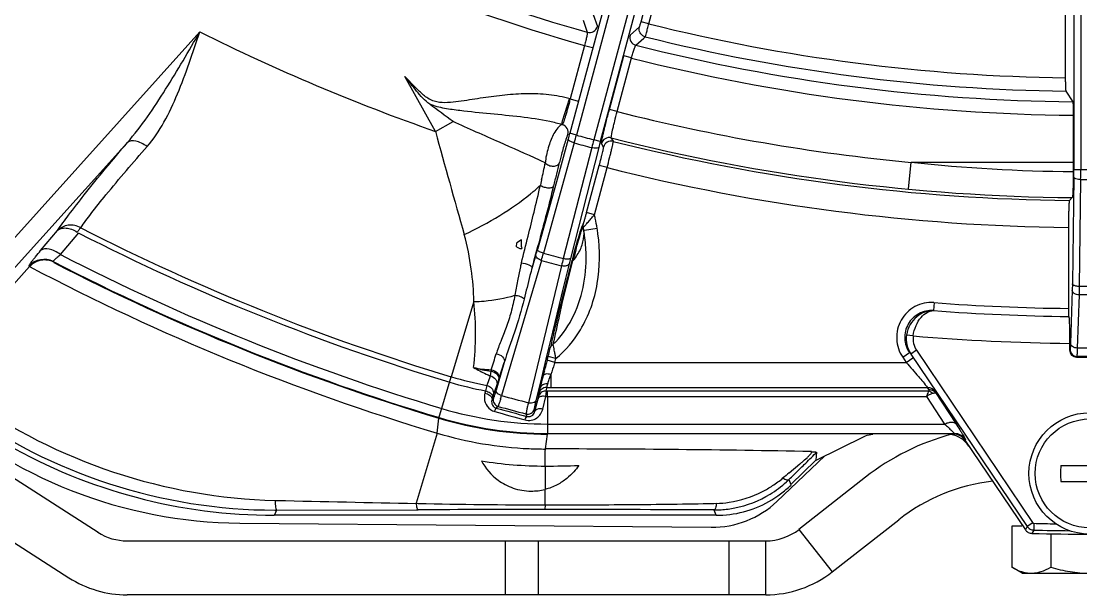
# Model space of a CAD drawing. Header units: millimetres. Extents: x -6 to 705, y -10 to 538.
# Drawn here: x 491.09 to 506.8, y 385.88 to 394.39 of the extents above; entities that cross this region are included whole.
import ezdxf

# ---------------------------------------------------------------- set-up
doc = ezdxf.new("R2010")
doc.units = ezdxf.units.MM
for name, color, linetype in [('02___PRT_ALL_AXES', 7, 'Continuous'), ('06___PRT_ALL_SURFS', 7, 'Continuous'), ('3_ALL_AXES', 7, 'Continuous')]:
    doc.layers.add(name, color=color, linetype=linetype)

msp = doc.modelspace()

# ---------------------------------------------------------------- linework, layer by layer
at = {"color": 0, "linetype": 'Continuous', "lineweight": -3}
for p, q in [((501.262, 399.946), (499.321, 392.701)), ((501.52, 399.877), (499.579, 392.632)), ((501.109, 399.762), (499.224, 392.727)), ((501.56, 399.641), (499.675, 392.606)), ((500.278, 394.382), (501.636, 399.447)), ((500.394, 394.351), (501.752, 399.416)), ((506.697, 399.083), (506.697, 392.188)), ((506.797, 399.182), (506.797, 392.188)), ((506.57, 393.489), (506.57, 398.857)), ((499.571, 394.488), (499.631, 394.311)), ((499.423, 394.404), (499.472, 394.256)), ((500.394, 394.351), (500.278, 394.382)), ((493.738, 394.232), (489.114, 389.097)), ((499.472, 394.256), (499.482, 394.226)), ((500.115, 394.181), (500.255, 394.305)), ((499.442, 394.03), (499.23, 393.238)), ((499.442, 394.03), (499.558, 393.999)), ((500.202, 394.034), (500.319, 394.137)), ((500.319, 394.137), (500.342, 394.158)), ((499.81, 393.081), (500.022, 393.875)), ((500.138, 393.844), (500.022, 393.875)), ((499.925, 393.05), (500.138, 393.844)), ((497.231, 392.756), (496.779, 393.567)), ((499.116, 392.914), (499.219, 393.239)), ((499.23, 393.237), (499.345, 393.206)), ((506.576, 393.351), (506.679, 393.195)), ((499.925, 393.05), (499.81, 393.081)), ((499.105, 392.856), (499.116, 392.914)), ((506.686, 392.996), (506.686, 392.297)), ((497.231, 392.756), (497.491, 392.901)), ((499.111, 392.86), (499.105, 392.856)), ((492.664, 392.591), (489.401, 388.969)), ((499.2, 392.64), (499.124, 392.367)), ((499.321, 392.701), (499.224, 392.727)), ((499.675, 392.606), (499.579, 392.632)), ((499.868, 392.608), (499.837, 392.66)), ((499.289, 392.585), (498.831, 390.948)), ((499.548, 392.515), (499.126, 390.869)), ((499.652, 392.519), (499.231, 390.873)), ((499.723, 392.523), (499.692, 392.575)), ((498.865, 392.345), (498.858, 392.288)), ((499.124, 392.367), (499.048, 392.094)), ((504.246, 391.899), (504.283, 392.297)), ((504.283, 392.297), (506.686, 392.297)), ((506.686, 392.297), (506.686, 392.159)), ((499.472, 391.551), (499.659, 392.25)), ((499.588, 391.519), (499.775, 392.219)), ((499.775, 392.219), (499.659, 392.25)), ((506.697, 392.188), (507.164, 392.188)), ((498.794, 391.988), (498.786, 391.957)), ((498.805, 392.039), (498.794, 391.988)), ((499.048, 392.094), (498.895, 391.549)), ((506.696, 392.077), (506.674, 390.494)), ((506.796, 392.04), (506.774, 390.457)), ((506.796, 392.04), (507.064, 392.04)), ((506.63, 391.732), (506.672, 391.774)), ((498.895, 391.549), (498.742, 391.003)), ((499.588, 391.52), (499.472, 391.551)), ((499.574, 391.503), (499.588, 391.52)), ((506.616, 391.332), (506.616, 390.131)), ((491.377, 390.988), (491.627, 391.285)), ((491.672, 390.929), (491.942, 391.249)), ((499.439, 391.285), (499.431, 391.284)), ((499.628, 391.316), (499.439, 391.285)), ((485.53, 391.116), (492.228, 386.811)), ((498.434, 391.043), (498.436, 391.102)), ((498.434, 391.043), (498.482, 391.02)), ((498.505, 391.15), (498.436, 391.102)), ((498.482, 391.02), (498.509, 391.019)), ((498.508, 391.042), (498.505, 391.15)), ((498.508, 391.042), (498.509, 391.019)), ((498.72, 390.924), (498.664, 390.735)), ((489.434, 388.773), (491.214, 390.75)), ((491.214, 390.75), (491.205, 390.759)), ((491.574, 390.816), (491.566, 390.825)), ((498.761, 390.707), (498.31, 389.174)), ((499.1, 390.763), (498.609, 388.732)), ((498.671, 390.762), (498.664, 390.735)), ((498.69, 390.83), (498.671, 390.762)), ((498.801, 390.843), (498.761, 390.707)), ((499.211, 390.793), (499.167, 390.614)), ((498.453, 390.565), (498.409, 390.325)), ((499.167, 390.614), (499.129, 390.456)), ((485.098, 390.444), (491.795, 386.138)), ((499.129, 390.456), (498.966, 389.78)), ((506.672, 390.399), (506.646, 389.612)), ((506.674, 390.494), (506.672, 390.399)), ((506.774, 390.457), (506.772, 390.33)), ((507.087, 390.457), (506.774, 390.457)), ((497.801, 390.232), (497.466, 389.117)), ((506.772, 390.33), (506.746, 389.543)), ((507.089, 390.33), (506.772, 390.33)), ((504.624, 390.217), (504.615, 390.098)), ((498.966, 389.78), (498.884, 389.441)), ((504.314, 389.722), (504.215, 389.736)), ((506.633, 389.613), (506.633, 389.51)), ((498.98, 389.576), (498.973, 389.595)), ((504.158, 389.407), (504.257, 389.475)), ((504.263, 389.469), (504.257, 389.475)), ((504.362, 389.51), (504.279, 389.454)), ((504.279, 389.454), (506.004, 386.897)), ((504.362, 389.51), (506.093, 386.944)), ((506.639, 389.519), (506.633, 389.51)), ((507.115, 389.543), (506.746, 389.543)), ((498.25, 389.329), (498.16, 389.023)), ((498.884, 389.441), (498.802, 389.102)), ((498.885, 389.361), (498.901, 389.42)), ((499.001, 389.33), (498.885, 389.361)), ((499.017, 389.389), (498.901, 389.42)), ((499.001, 389.33), (499.017, 389.389)), ((499.001, 389.33), (504.21, 389.33)), ((504.158, 389.407), (504.21, 389.33)), ((504.21, 389.33), (504.309, 389.397)), ((506.739, 389.419), (506.733, 389.41)), ((506.733, 389.41), (507.128, 389.41)), ((507.122, 389.419), (506.739, 389.419)), ((498.054, 389.199), (498.044, 389.131)), ((498.31, 389.174), (498.211, 388.839)), ((498.941, 389.153), (498.941, 388.992)), ((497.281, 388.503), (497.466, 389.117)), ((497.993, 388.989), (497.974, 388.909)), ((498.141, 388.993), (498.088, 388.847)), ((498.15, 388.99), (498.13, 388.921)), ((498.17, 389.082), (498.146, 389.01)), ((498.16, 389.023), (498.15, 388.99)), ((498.802, 389.102), (498.72, 388.762)), ((498.941, 388.992), (498.941, 388.959)), ((497.974, 388.909), (497.965, 388.876)), ((498.088, 388.847), (498.078, 388.815)), ((498.751, 388.792), (498.758, 388.825)), ((498.768, 388.88), (498.782, 388.948)), ((498.822, 388.639), (498.867, 388.824)), ((498.874, 388.907), (498.881, 388.946)), ((498.874, 388.907), (504.541, 388.907)), ((498.894, 388.824), (498.894, 388.907)), ((498.894, 388.824), (504.512, 388.824)), ((498.894, 388.824), (498.894, 388.275)), ((498.941, 388.959), (504.525, 388.959)), ((504.512, 388.824), (504.779, 388.416)), ((504.644, 388.882), (504.945, 388.422)), ((498.078, 388.815), (498.069, 388.782)), ((498.074, 388.787), (498.069, 388.782)), ((498.089, 388.8), (498.074, 388.787)), ((498.159, 388.678), (498.131, 388.654)), ((498.706, 388.607), (498.751, 388.792)), ((498.573, 388.567), (498.586, 388.529)), ((498.695, 388.638), (498.706, 388.607)), ((497.255, 388.282), (497.281, 388.503)), ((498.894, 388.416), (504.779, 388.416)), ((497.255, 388.282), (496.943, 387.241)), ((498.861, 388.047), (498.894, 388.266)), ((498.894, 388.275), (504.925, 388.275)), ((502.874, 387.879), (503.589, 388.233)), ((505.091, 388.187), (505.08, 388.178)), ((505.08, 388.178), (505.977, 386.848)), ((502.5, 387.519), (502.872, 387.879)), ((502.804, 388.007), (502.801, 388.008)), ((502.881, 387.998), (502.872, 387.879)), ((502.475, 387.693), (502.634, 387.825)), ((506.501, 387.804), (507.36, 387.804)), ((502.471, 387.592), (502.5, 387.519)), ((503.606, 387.628), (502.62, 386.855)), ((506.501, 387.564), (507.36, 387.564)), ((498.855, 387.218), (498.855, 387.447)), ((494.853, 387.285), (494.876, 387.285)), ((494.873, 387.14), (494.842, 387.07)), ((494.873, 387.14), (496.943, 387.145)), ((496.943, 387.241), (496.977, 387.24)), ((496.943, 387.145), (496.975, 387.145)), ((498.855, 387.218), (498.854, 387.149)), ((501.357, 387.24), (501.397, 387.241)), ((501.359, 387.143), (501.389, 387.07)), ((494.842, 387.07), (501.389, 387.07)), ((503.114, 386.225), (504.1, 386.998)), ((506.087, 386.953), (506.004, 386.897)), ((506.103, 386.944), (506.101, 386.844)), ((502.62, 386.855), (503.114, 386.225)), ((505.984, 386.86), (505.977, 386.848)), ((506.004, 386.897), (505.984, 386.86)), ((506.101, 386.844), (506.074, 386.795)), ((492.66, 386.684), (502.127, 386.684)), ((498.264, 386.684), (498.264, 385.884)), ((498.759, 385.884), (498.759, 386.684)), ((501.578, 386.684), (501.578, 385.884)), ((502.127, 385.884), (502.127, 386.684)), ((502.127, 385.884), (492.66, 385.884))]:
    msp.add_line(p, q, dxfattribs=at)
for radius in [0.9, 0.808]:
    msp.add_circle((506.93, 387.684), radius, dxfattribs=at)
for centre, radius, start, end in [((506.93, 420.584), 27.59, 240.7079, 254.2519), ((506.93, 420.584), 27.39, 242.2767, 254.2209), ((506.93, 420.584), 27.036, 256.0099, 269.2421), ((506.93, 420.584), 29.47, 243.4074, 250.7841), ((499.515, 394.342), 0.12, 254.31, 344.868), ((500.231, 394.15), 0.12, 165.1321, 255.69), ((506.93, 420.584), 27.39, 255.7791, 269.4751), ((506.93, 420.584), 27.235, 256.0013, 269.2553), ((506.93, 420.584), 27.59, 255.748, 269.4926), ((506.93, 420.584), 28.411, 255.7264, 264.6531), ((653.374, 435.446), 161.874, 195.29095, 195.85327), ((499.078, 392.739), 0.12, 345.0646, 74.1868), ((491.314, 394.846), 8.189, 344.3729, 345.0074), ((485.272, 396.482), 14.548, 344.4633, 344.9396), ((506.93, 420.584), 28.903, 254.7354, 255.2645), ((513.636, 388.881), 14.549, 165.0603, 165.5365), ((507.585, 390.486), 8.189, 164.9924, 165.627), ((499.808, 392.544), 0.12, 75.8134, 164.9349), ((499.838, 392.492), 0.12, 75.897, 164.9348), ((506.93, 420.584), 28.811, 255.7481, 269.4872), ((506.93, 420.584), 28.854, 255.8318, 269.4029), ((506.93, 420.584), 29.024, 254.7353, 255.2647), ((495.099, 384.435), 8.706, 64.4162, 65.0518), ((477.997, 396.637), 21.31, 347.5395, 348.2218), ((482.101, 396.245), 17.423, 346.3076, 346.8927), ((502.611, 391.469), 3.636, 166.2606, 166.8912), ((503.526, 391.244), 4.578, 165.1845, 166.2336), ((506.933, 417.461), 25.303, 263.9875, 269.44), ((474.527, 398.077), 25.215, 346.1325, 346.3371), ((506.93, 420.584), 29.254, 255.8423, 269.3847), ((498.8, 392.185), 7.897, 359.2123, 0.0189), ((492.233, 392.187), 14.564, 359.4201, 0.0033), ((469.539, 399.308), 30.353, 345.9642, 346.1336), ((459.829, 400.973), 39.987, 346.3814, 346.9692), ((468.059, 399.676), 31.878, 345.6986, 345.967), ((459.123, 401.953), 41.1, 345.3012, 345.7009), ((450.041, 403.351), 50.06, 345.9553, 346.3736), ((452.007, 403.81), 48.454, 345.1517, 345.3119), ((496.158, 390.711), 3.523, 12.393, 13.2587), ((449.011, 404.604), 51.553, 345.0084, 345.1519), ((496.734, 390.842), 2.732, 9.305, 10.3415), ((496.874, 390.87), 2.79, 9.1818, 12.3564), ((506.93, 420.584), 32.943, 242.9357, 253.2599), ((506.93, 420.584), 32.86, 242.9215, 253.2598), ((440.914, 405.623), 59.465, 345.57396, 345.96605), ((444.817, 405.729), 55.896, 344.5414, 345.0066), ((496.796, 390.853), 2.67, 7.7188, 9.2925), ((496.965, 390.874), 2.5, 1.2572, 7.7715), ((496.868, 390.869), 2.796, 7.5127, 9.1898), ((506.93, 420.584), 33.351, 242.7732, 253.2598), ((492.618, 392.716), 6.36, 343.6365, 344.3772), ((487.97, 393.968), 11.273, 343.9043, 344.4614), ((506.93, 420.584), 30.723, 254.7148, 255.2851), ((510.042, 388.054), 11.273, 165.5385, 166.0956), ((505.392, 389.293), 6.36, 165.6227, 166.3633), ((520.324, 385.076), 21.843, 164.4523, 164.6841), ((515.208, 386.654), 16.478, 164.728, 165.3054), ((491.428, 390.558), 0.3, 62.768, 138.0353), ((491.437, 390.549), 0.3, 125.0433, 137.9148), ((506.93, 420.584), 33.72, 242.2203, 253.3259), ((506.93, 420.584), 33.492, 242.6929, 253.2598), ((506.93, 420.584), 30.832, 254.7129, 255.287), ((529.328, 382.637), 31.171, 164.7317, 165.7232), ((493.234, 389.763), 4.591, 353.6411, 5.8619), ((529.022, 382.705), 30.858, 165.7047, 166.357), ((506.93, 420.584), 30.574, 265.6567, 269.4185), ((506.93, 420.584), 30.455, 265.6474, 269.4089), ((521.366, 384.809), 22.899, 166.8611, 167.9348), ((523.03, 384.154), 24.693, 166.3458, 166.8806), ((516.158, 385.747), 17.639, 166.8532, 167.5616), ((504.612, 389.679), 0.401, 171.7244, 213.971), ((506.93, 420.584), 30.973, 265.1538, 269.4498), ((484.125, 393.709), 14.637, 342.1447, 343.1115), ((506.739, 389.519), 0.1, 180.1303, 269.9133), ((481.886, 394.521), 17.168, 341.5282, 342.3942), ((513.339, 385.485), 14.965, 165.1318, 165.5936), ((514.266, 385.24), 15.923, 165.0001, 165.1371), ((507.141, 386.484), 8.623, 160.9265, 161.9701), ((508.56, 386), 10.123, 160.7958, 160.9648), ((498.807, 390.955), 1.978, 239.2897, 245.3359), ((498.08, 390.44), 1.218, 256.5596, 268.9112), ((498.233, 390.641), 1.453, 252.5925, 257.8923), ((498.243, 390.687), 1.5, 257.8929, 262.7578), ((498.822, 390.988), 2.014, 245.3226, 247.2628), ((501.161, 388.8), 3.132, 172.2613, 172.68), ((510.521, 386.206), 12.056, 165.7695, 165.9562), ((511.694, 385.908), 13.266, 165.5979, 165.7702), ((502.027, 388.086), 3.265, 160.9181, 161.4181), ((498.895, 393.869), 5.045, 253.2628, 259.4859), ((498.895, 393.869), 4.962, 253.2625, 259.5316), ((493.751, 390.585), 4.533, 339.3845, 339.8288), ((491.413, 391.436), 7.021, 339.8893, 340.8294), ((496.502, 389.56), 1.734, 340.9246, 341.5238), ((503.874, 387.815), 5.217, 166.8583, 167.1726), ((505.118, 387.525), 6.495, 166.5901, 166.8595), ((506.472, 387.202), 7.886, 166.3559, 166.5913), ((507.916, 386.852), 9.372, 166.147, 166.3564), ((509.403, 386.485), 10.903, 165.958, 166.1478), ((491.859, 390.676), 6.612, 343.4341, 343.8717), ((506.93, 420.584), 32.921, 254.6415, 255.3585), ((503.577, 388.019), 4.886, 169.8557, 170.5105), ((498.871, 388.849), 0.108, 137.5556, 150.637), ((502.722, 388.077), 4.035, 167.1696, 167.5476), ((498.895, 393.881), 5.057, 269.6875, 269.9879), ((501.844, 388.414), 3.011, 169.5535, 169.8211), ((498.939, 392.91), 3.951, 269.1997, 270.035), ((497.279, 384.492), 8.512, 31.3965, 31.6535), ((497.006, 384.371), 8.871, 30.5642, 30.8168), ((498.186, 388.775), 0.1, 165.1294, 254.5434), ((506.93, 420.584), 33.09, 254.6289, 255.371), ((498.65, 388.898), 0.17, 256.0745, 264.6566), ((494.864, 395.119), 7.979, 234.0604, 269.9096), ((498.898, 393.894), 5.619, 253.3039, 269.9559), ((498.898, 393.893), 5.477, 253.3039, 269.956), ((509.606, 429.432), 42.418, 254.274, 254.9059), ((508.882, 427.049), 39.872, 254.3583, 255.036), ((498.598, 388.664), 0.1, 255.4566, 344.8705), ((498.865, 393.663), 5.617, 253.3494, 267.492), ((505.798, 384.832), 3.552, 104.951, 128.0944), ((504.925, 388.075), 0.2, 33.9972, 89.9823), ((494.839, 395.062), 7.998, 240.3304, 270.0012), ((498.862, 393.668), 5.622, 267.5231, 269.9966), ((498.86, 189.914), 198.133, 88.8601, 89.99955), ((499.65, 391.144), 4.51, 315.5149, 315.7669), ((498.862, 393.648), 5.855, 260.6554, 269.9633), ((597.463, 387.386), 98.606, 179.76346, 179.96406), ((498.856, 400.071), 12.278, 270.0101, 272.3309), ((439.627, 451.973), 89.968, 314.30781, 314.44974), ((498.523, 392.703), 6.379, 310.1223, 310.4955), ((510.117, 387.684), 3.618, 178.0992, 181.9008), ((501.359, 388.842), 1.597, 303.0334, 309.8684), ((528.06, 356.946), 40, 129.7644, 129.9364), ((501.374, 388.717), 1.571, 312.5405, 314.2707), ((505.798, 384.832), 2.752, 96.3772, 128.0944), ((498.651, 388.247), 0.825, 269.9203, 284.2455), ((501.369, 388.723), 1.579, 301.3712, 312.5337), ((501.391, 388.664), 1.601, 306.6719, 313.9855), ((505.542, 838.638), 451.48, 268.64633, 268.90867), ((501.36, 388.783), 1.543, 271.3901, 278.3229), ((501.392, 388.661), 1.598, 277.3001, 306.6999), ((494.859, 395.057), 7.917, 269.9421, 270.1011), ((499.121, -228.282), 615.431, 90.024735, 90.199872), ((498.918, 473.887), 86.669, 268.71633, 269.95796), ((498.782, -164.142), 551.291, 89.73211, 89.99232), ((501.365, 388.732), 1.589, 269.804, 273.7085), ((501.365, 388.733), 1.59, 273.708, 280.9629), ((501.391, 388.664), 1.601, 270.0145, 277.3281), ((506.93, 420.584), 33.65, 268.5738, 269.1459), ((492.66, 387.484), 0.8, 237.2678, 270), ((502.127, 387.484), 0.8, 270, 308.0944), ((506.174, 387.093), 0.3, 214.0285, 223.2392), ((506.93, 420.584), 33.8, 268.5476, 271.4524), ((506.93, 420.584), 33.75, 268.5913, 269.4921), ((502.127, 387.484), 1.6, 270, 308.0944), ((492.66, 387.484), 1.6, 237.2678, 270)]:
    msp.add_arc(centre, radius, start, end, dxfattribs=at)
for centre, major_axis, ratio, start_param, end_param in [((506.733, 389.51), (0.0556, 0.0834), 0.998023, -4.123707, -2.554737), ((504.807, 387.867), (-0.188, -0.353), 0.999805, 2.652981, 3.465199), ((504.914, 388.066), (0.15, 0.132), 0.999652, 6.154428, 7.131595)]:
    msp.add_ellipse(centre, major_axis=major_axis, ratio=ratio, start_param=start_param, end_param=end_param, dxfattribs=at)
for points, knots in [([(500.255, 394.305), (500.257, 394.307), (500.259, 394.316), (500.265, 394.331), (500.271, 394.354), (500.276, 394.372), (500.278, 394.382)], [0, 0, 0, 0, 0.091376, 0.3112, 0.629013, 1, 1, 1, 1]), ([(500.342, 394.158), (500.345, 394.163), (500.349, 394.184), (500.362, 394.223), (500.376, 394.282), (500.388, 394.327), (500.394, 394.351)], [0, 0, 0, 0, 0.090588, 0.310441, 0.628567, 1, 1, 1, 1]), ([(492.664, 392.591), (492.769, 392.712), (492.966, 392.97), (493.325, 393.518), (493.572, 393.946), (493.738, 394.232)], [0, 0, 0, 0, 0.24533, 0.494683, 1, 1, 1, 1]), ([(492.956, 392.53), (493.052, 392.64), (493.22, 392.895), (493.483, 393.465), (493.635, 393.923), (493.738, 394.232)], [0, 0, 0, 0, 0.233382, 0.480761, 1, 1, 1, 1]), ([(499.482, 394.226), (499.483, 394.225), (499.482, 394.218), (499.482, 394.206), (499.478, 394.187), (499.472, 394.152), (499.459, 394.099), (499.448, 394.054), (499.442, 394.03)], [0, 0, 0, 0, 0.029775, 0.093092, 0.188499, 0.312817, 0.629926, 1, 1, 1, 1]), ([(500.342, 394.158), (500.317, 394.164), (500.269, 394.194), (500.251, 394.248), (500.251, 394.274)], [0, 0, 0, 0, 0.499835, 1, 1, 1, 1]), ([(500.138, 393.844), (500.145, 393.868), (500.157, 393.912), (500.173, 393.964), (500.185, 393.997), (500.192, 394.015), (500.197, 394.026), (500.2, 394.033), (500.202, 394.034)], [0, 0, 0, 0, 0.369345, 0.686452, 0.810953, 0.906586, 0.970115, 1, 1, 1, 1]), ([(497.146, 393.158), (497.072, 393.213), (496.949, 393.352), (496.836, 393.495), (496.779, 393.567)], [0, 0, 0, 0, 0.499518, 1, 1, 1, 1]), ([(499.23, 393.238), (499.125, 393.267), (498.911, 393.308), (498.585, 393.319), (498.259, 393.297), (497.99, 393.261), (497.775, 393.228), (497.614, 393.203), (497.453, 393.183), (497.316, 393.177), (497.209, 393.199), (497.11, 393.245), (497.005, 393.333), (496.89, 393.449), (496.816, 393.528), (496.779, 393.567)], [0, 0, 0, 0, 0.124988, 0.249975, 0.374991, 0.500025, 0.562546, 0.625067, 0.687582, 0.750027, 0.78127, 0.812516, 0.874962, 0.937479, 1, 1, 1, 1]), ([(506.57, 393.489), (506.57, 393.471), (506.571, 393.439), (506.571, 393.397), (506.575, 393.369), (506.574, 393.355), (506.576, 393.351)], [0, 0, 0, 0, 0.387859, 0.701202, 0.911058, 1, 1, 1, 1]), ([(499.219, 393.239), (499.22, 393.216), (499.215, 393.17), (499.193, 393.106), (499.177, 393.045), (499.16, 392.99), (499.146, 392.943), (499.13, 392.901), (499.123, 392.87), (499.111, 392.86)], [0, 0, 0, 0, 0.176741, 0.348472, 0.509326, 0.654517, 0.779505, 0.880347, 1, 1, 1, 1]), ([(498.925, 392.901), (498.782, 392.932), (498.488, 392.972), (498.044, 393.016), (497.668, 393.052), (497.366, 393.092), (497.217, 393.129), (497.146, 393.158)], [0, 0, 0, 0, 0.244005, 0.492571, 0.74528, 0.872591, 1, 1, 1, 1]), ([(499.692, 392.575), (499.69, 392.579), (499.694, 392.595), (499.697, 392.625), (499.708, 392.673), (499.722, 392.735), (499.74, 392.81), (499.769, 392.927), (499.793, 393.018), (499.81, 393.081)], [0, 0, 0, 0, 0.025746, 0.086686, 0.181018, 0.305398, 0.45533, 0.625315, 1, 1, 1, 1]), ([(506.679, 393.195), (506.68, 393.194), (506.681, 393.187), (506.682, 393.175), (506.683, 393.156), (506.685, 393.12), (506.686, 393.066), (506.686, 393.02), (506.686, 392.996)], [0, 0, 0, 0, 0.028728, 0.091721, 0.187015, 0.311525, 0.629879, 1, 1, 1, 1]), ([(499.837, 392.66), (499.835, 392.663), (499.838, 392.676), (499.84, 392.699), (499.848, 392.736), (499.858, 392.784), (499.872, 392.842), (499.894, 392.932), (499.912, 393.002), (499.925, 393.05)], [0, 0, 0, 0, 0.02623, 0.087272, 0.181584, 0.305886, 0.455711, 0.625573, 1, 1, 1, 1]), ([(498.771, 392.329), (498.576, 392.42), (498.148, 392.608), (497.72, 392.797), (497.491, 392.901)], [0, 0, 0, 0, 0.460543, 1, 1, 1, 1]), ([(499, 392.745), (498.967, 392.689), (498.911, 392.558), (498.876, 392.42), (498.865, 392.345)], [0, 0, 0, 0, 0.46195, 1, 1, 1, 1]), ([(499.111, 392.854), (499.093, 392.857), (499.045, 392.818), (499.018, 392.776), (499, 392.745)], [0, 0, 0, 0, 0.3412, 1, 1, 1, 1]), ([(491.627, 391.285), (491.68, 391.363), (491.81, 391.541), (492.152, 391.98), (492.447, 392.335), (492.664, 392.591)], [0, 0, 0, 0, 0.16901, 0.397087, 1, 1, 1, 1]), ([(492.956, 392.53), (492.929, 392.55), (492.874, 392.583), (492.779, 392.621), (492.694, 392.619), (492.664, 392.591)], [0, 0, 0, 0, 0.318964, 0.601809, 1, 1, 1, 1]), ([(499.169, 392.648), (499.164, 392.634), (499.139, 392.557), (499.117, 392.479), (499.1, 392.414)], [0, 0, 0, 0, 0.176607, 1, 1, 1, 1]), ([(499.195, 392.71), (499.193, 392.709), (499.19, 392.703), (499.184, 392.692), (499.177, 392.672), (499.172, 392.657), (499.169, 392.648)], [0, 0, 0, 0, 0.089154, 0.276235, 0.578153, 1, 1, 1, 1]), ([(499.289, 392.585), (499.267, 392.591), (499.236, 392.603), (499.207, 392.623), (499.2, 392.635), (499.2, 392.64)], [0, 0, 0, 0, 0.647958, 0.868836, 1, 1, 1, 1]), ([(499.775, 392.219), (499.788, 392.267), (499.806, 392.338), (499.828, 392.427), (499.842, 392.485), (499.853, 392.533), (499.862, 392.57), (499.865, 392.593), (499.869, 392.605), (499.868, 392.608)], [0, 0, 0, 0, 0.374258, 0.544246, 0.694307, 0.818922, 0.913482, 0.974536, 1, 1, 1, 1]), ([(491.972, 391.326), (492.021, 391.398), (492.143, 391.562), (492.467, 391.967), (492.749, 392.294), (492.956, 392.53)], [0, 0, 0, 0, 0.167096, 0.394778, 1, 1, 1, 1]), ([(499.652, 392.519), (499.651, 392.514), (499.638, 392.507), (499.602, 392.505), (499.571, 392.51), (499.548, 392.515)], [0, 0, 0, 0, 0.131164, 0.352042, 1, 1, 1, 1]), ([(499.659, 392.25), (499.668, 392.284), (499.681, 392.333), (499.697, 392.396), (499.707, 392.436), (499.714, 392.47), (499.72, 392.496), (499.721, 392.512), (499.724, 392.521), (499.723, 392.523)], [0, 0, 0, 0, 0.37406, 0.543955, 0.693933, 0.818486, 0.913013, 0.974148, 1, 1, 1, 1]), ([(498.858, 392.288), (498.872, 392.272), (498.911, 392.248), (498.976, 392.236), (499.037, 392.249), (499.065, 392.278), (499.07, 392.294)], [0, 0, 0, 0, 0.262793, 0.543424, 0.795327, 1, 1, 1, 1]), ([(506.686, 392.159), (506.686, 392.11), (506.685, 392.04), (506.684, 391.951), (506.682, 391.894), (506.68, 391.847), (506.678, 391.811), (506.675, 391.789), (506.675, 391.777), (506.672, 391.774)], [0, 0, 0, 0, 0.377031, 0.546992, 0.696334, 0.819955, 0.913741, 0.974262, 1, 1, 1, 1]), ([(506.796, 392.04), (506.773, 392.04), (506.739, 392.043), (506.697, 392.064), (506.696, 392.077)], [0, 0, 0, 0, 0.638746, 1, 1, 1, 1]), ([(497.657, 391.226), (497.838, 391.31), (498.178, 391.494), (498.497, 391.713), (498.642, 391.831)], [0, 0, 0, 0, 0.516439, 1, 1, 1, 1]), ([(498.642, 391.831), (498.655, 391.841), (498.704, 391.882), (498.752, 391.924), (498.786, 391.957)], [0, 0, 0, 0, 0.261949, 1, 1, 1, 1]), ([(498.786, 391.957), (498.803, 391.945), (498.843, 391.928), (498.902, 391.917), (498.953, 391.919), (498.982, 391.936), (498.986, 391.946)], [0, 0, 0, 0, 0.286341, 0.591365, 0.84129, 1, 1, 1, 1]), ([(506.63, 391.732), (506.627, 391.73), (506.627, 391.716), (506.623, 391.694), (506.622, 391.656), (506.621, 391.627), (506.62, 391.61)], [0, 0, 0, 0, 0.084447, 0.28394, 0.59311, 1, 1, 1, 1]), ([(499.422, 391.333), (499.427, 391.339), (499.449, 391.354), (499.477, 391.395), (499.525, 391.444), (499.557, 391.483), (499.574, 391.503)], [0, 0, 0, 0, 0.098509, 0.337015, 0.651001, 1, 1, 1, 1]), ([(499.425, 391.385), (499.425, 391.385), (499.426, 391.389), (499.428, 391.394), (499.43, 391.402), (499.434, 391.415), (499.439, 391.433), (499.448, 391.463), (499.459, 391.503), (499.467, 391.535), (499.472, 391.551)], [0, 0, 0, 0, 0.01471, 0.050359, 0.099545, 0.157427, 0.28534, 0.421976, 0.707698, 1, 1, 1, 1]), ([(506.62, 391.61), (506.619, 391.59), (506.617, 391.497), (506.616, 391.405), (506.616, 391.332)], [0, 0, 0, 0, 0.215947, 1, 1, 1, 1]), ([(491.972, 391.326), (491.917, 391.356), (491.789, 391.385), (491.668, 391.328), (491.627, 391.285)], [0, 0, 0, 0, 0.51693, 1, 1, 1, 1]), ([(499.281, 390.931), (499.296, 390.988), (499.326, 391.091), (499.365, 391.228), (499.397, 391.321), (499.412, 391.369), (499.421, 391.382)], [0, 0, 0, 0, 0.373121, 0.685299, 0.900214, 1, 1, 1, 1]), ([(499.311, 390.995), (499.325, 391.043), (499.348, 391.129), (499.379, 391.228), (499.398, 391.286), (499.409, 391.313), (499.414, 391.327), (499.421, 391.334), (499.422, 391.333)], [0, 0, 0, 0, 0.421488, 0.748409, 0.862716, 0.941101, 0.984896, 1, 1, 1, 1]), ([(499.421, 391.382), (499.422, 391.383), (499.422, 391.384), (499.424, 391.385), (499.425, 391.385)], [0, 0, 0, 0, 0.654065, 1, 1, 1, 1]), ([(491.627, 391.285), (491.642, 391.3), (491.684, 391.322), (491.759, 391.326), (491.841, 391.306), (491.895, 391.28), (491.921, 391.262)], [0, 0, 0, 0, 0.199941, 0.431318, 0.700842, 1, 1, 1, 1]), ([(491.972, 391.326), (491.969, 391.322), (491.961, 391.315), (491.942, 391.294), (491.931, 391.273), (491.92, 391.26)], [0, 0, 0, 0, 0.171362, 0.400381, 1, 1, 1, 1]), ([(497.801, 390.232), (497.797, 390.393), (497.769, 390.727), (497.705, 391.058), (497.657, 391.226)], [0, 0, 0, 0, 0.479034, 1, 1, 1, 1]), ([(499.347, 390.946), (499.378, 390.999), (499.426, 391.108), (499.436, 391.228), (499.431, 391.284)], [0, 0, 0, 0, 0.523099, 1, 1, 1, 1]), ([(499.38, 389.814), (499.506, 390.023), (499.672, 390.497), (499.672, 390.992), (499.64, 391.235)], [0, 0, 0, 0, 0.499568, 1, 1, 1, 1]), ([(491.672, 390.929), (491.645, 390.949), (491.59, 390.982), (491.494, 391.019), (491.407, 391.017), (491.377, 390.988)], [0, 0, 0, 0, 0.31714, 0.599182, 1, 1, 1, 1]), ([(491.205, 390.759), (491.204, 390.761), (491.208, 390.769), (491.214, 390.781), (491.228, 390.802), (491.247, 390.829), (491.273, 390.861), (491.316, 390.915), (491.351, 390.958), (491.377, 390.988)], [0, 0, 0, 0, 0.022656, 0.075786, 0.160689, 0.276421, 0.420962, 0.59205, 1, 1, 1, 1]), ([(491.566, 390.825), (491.563, 390.827), (491.574, 390.844), (491.592, 390.861), (491.628, 390.894), (491.656, 390.916), (491.672, 390.929)], [0, 0, 0, 0, 0.074523, 0.27576, 0.593972, 1, 1, 1, 1]), ([(498.801, 390.843), (498.791, 390.846), (498.759, 390.858), (498.725, 390.885), (498.72, 390.909)], [0, 0, 0, 0, 0.295446, 1, 1, 1, 1]), ([(498.831, 390.948), (498.812, 390.954), (498.782, 390.965), (498.751, 390.984), (498.745, 390.995)], [0, 0, 0, 0, 0.603958, 1, 1, 1, 1]), ([(499.231, 390.873), (499.229, 390.868), (499.216, 390.861), (499.181, 390.859), (499.149, 390.863), (499.126, 390.869)], [0, 0, 0, 0, 0.131166, 0.352041, 1, 1, 1, 1]), ([(499.268, 390.834), (499.276, 390.843), (499.304, 390.879), (499.33, 390.917), (499.347, 390.946)], [0, 0, 0, 0, 0.257368, 1, 1, 1, 1]), ([(498.504, 390.808), (498.499, 390.788), (498.48, 390.707), (498.464, 390.626), (498.453, 390.565)], [0, 0, 0, 0, 0.254891, 1, 1, 1, 1]), ([(498.504, 390.808), (498.542, 390.803), (498.595, 390.787), (498.646, 390.761), (498.665, 390.743), (498.664, 390.735)], [0, 0, 0, 0, 0.635699, 0.875413, 1, 1, 1, 1]), ([(498.664, 390.735), (498.653, 390.696), (498.612, 390.541), (498.574, 390.384), (498.545, 390.269)], [0, 0, 0, 0, 0.256409, 1, 1, 1, 1]), ([(499.067, 390.014), (499.081, 390.077), (499.146, 390.351), (499.213, 390.624), (499.269, 390.834)], [0, 0, 0, 0, 0.228129, 1, 1, 1, 1]), ([(499.211, 390.793), (499.208, 390.786), (499.193, 390.767), (499.151, 390.755), (499.118, 390.759), (499.1, 390.763)], [0, 0, 0, 0, 0.187785, 0.550679, 1, 1, 1, 1]), ([(499.268, 390.834), (499.267, 390.835), (499.263, 390.838), (499.257, 390.843), (499.257, 390.846)], [0, 0, 0, 0, 0.367257, 1, 1, 1, 1]), ([(506.772, 390.33), (506.748, 390.33), (506.703, 390.34), (506.673, 390.38), (506.672, 390.399)], [0, 0, 0, 0, 0.562047, 1, 1, 1, 1]), ([(506.774, 390.457), (506.751, 390.457), (506.717, 390.46), (506.675, 390.481), (506.674, 390.494)], [0, 0, 0, 0, 0.638746, 1, 1, 1, 1]), ([(497.801, 390.232), (497.852, 390.233), (498.057, 390.245), (498.26, 390.282), (498.409, 390.325)], [0, 0, 0, 0, 0.247095, 1, 1, 1, 1]), ([(498.409, 390.325), (498.392, 390.241), (498.356, 390.08), (498.284, 389.853), (498.202, 389.65), (498.15, 389.52), (498.131, 389.457)], [0, 0, 0, 0, 0.279246, 0.541529, 0.783863, 1, 1, 1, 1]), ([(498.545, 390.269), (498.503, 390.104), (498.412, 389.788), (498.296, 389.48), (498.25, 389.329)], [0, 0, 0, 0, 0.517097, 1, 1, 1, 1]), ([(498.409, 390.325), (498.436, 390.324), (498.485, 390.314), (498.531, 390.289), (498.546, 390.271)], [0, 0, 0, 0, 0.542496, 1, 1, 1, 1]), ([(504.619, 390.217), (504.524, 390.224), (504.326, 390.181), (504.112, 389.97), (504.041, 389.678), (504.105, 389.486), (504.158, 389.407)], [0, 0, 0, 0, 0.249818, 0.49982, 0.749893, 1, 1, 1, 1]), ([(504.612, 390.098), (504.539, 390.103), (504.387, 390.071), (504.221, 389.908), (504.167, 389.683), (504.216, 389.535), (504.257, 389.475)], [0, 0, 0, 0, 0.249831, 0.49985, 0.749926, 1, 1, 1, 1]), ([(504.617, 390.098), (504.573, 390.099), (504.482, 390.084), (504.358, 390.011), (504.258, 389.893), (504.223, 389.79), (504.215, 389.736)], [0, 0, 0, 0, 0.222634, 0.460524, 0.720774, 1, 1, 1, 1]), ([(504.314, 389.722), (504.32, 389.775), (504.347, 389.874), (504.42, 389.995), (504.511, 390.075), (504.582, 390.097), (504.615, 390.098)], [0, 0, 0, 0, 0.312021, 0.584881, 0.809893, 1, 1, 1, 1]), ([(506.616, 390.131), (506.616, 390.117), (506.616, 390.09), (506.617, 390.053), (506.619, 390.029), (506.618, 390.015), (506.62, 390.012)], [0, 0, 0, 0, 0.365093, 0.680729, 0.902036, 1, 1, 1, 1]), ([(506.62, 390.012), (506.622, 390.008), (506.623, 389.994), (506.626, 389.969), (506.627, 389.931), (506.63, 389.859), (506.632, 389.752), (506.633, 389.661), (506.633, 389.613)], [0, 0, 0, 0, 0.032364, 0.097925, 0.194785, 0.319417, 0.63455, 1, 1, 1, 1]), ([(506.646, 389.612), (506.646, 389.599), (506.645, 389.578), (506.643, 389.549), (506.641, 389.531), (506.64, 389.521), (506.639, 389.519)], [0, 0, 0, 0, 0.399703, 0.706036, 0.90825, 1, 1, 1, 1]), ([(506.746, 389.543), (506.722, 389.544), (506.677, 389.553), (506.647, 389.593), (506.646, 389.612)], [0, 0, 0, 0, 0.562047, 1, 1, 1, 1]), ([(498.131, 389.457), (498.165, 389.454), (498.23, 389.428), (498.257, 389.357), (498.25, 389.329)], [0, 0, 0, 0, 0.539956, 1, 1, 1, 1]), ([(498.901, 389.42), (498.904, 389.431), (498.915, 389.474), (498.926, 389.516), (498.933, 389.547)], [0, 0, 0, 0, 0.272868, 1, 1, 1, 1]), ([(498.973, 389.595), (498.968, 389.592), (498.951, 389.58), (498.938, 389.562), (498.933, 389.547)], [0, 0, 0, 0, 0.264662, 1, 1, 1, 1]), ([(499.017, 389.389), (499.014, 389.406), (499.008, 389.441), (498.993, 389.502), (498.987, 389.548), (498.98, 389.576)], [0, 0, 0, 0, 0.280654, 0.549125, 1, 1, 1, 1]), ([(506.746, 389.543), (506.745, 389.526), (506.744, 389.497), (506.743, 389.459), (506.741, 389.435), (506.74, 389.422), (506.739, 389.419)], [0, 0, 0, 0, 0.400297, 0.706969, 0.909139, 1, 1, 1, 1]), ([(504.21, 389.33), (504.271, 389.26), (504.377, 389.138), (504.482, 389.014), (504.525, 388.959)], [0, 0, 0, 0, 0.572093, 1, 1, 1, 1]), ([(498.054, 389.199), (498.087, 389.194), (498.147, 389.168), (498.174, 389.102), (498.168, 389.076)], [0, 0, 0, 0, 0.548908, 1, 1, 1, 1]), ([(498.057, 389.221), (498.091, 389.218), (498.143, 389.193), (498.174, 389.131), (498.173, 389.097), (498.169, 389.081)], [0, 0, 0, 0, 0.508809, 0.756261, 1, 1, 1, 1]), ([(498.941, 389.153), (498.916, 389.158), (498.877, 389.163), (498.83, 389.146), (498.825, 389.131)], [0, 0, 0, 0, 0.622892, 1, 1, 1, 1]), ([(497.993, 388.989), (498.019, 388.984), (498.069, 388.956), (498.09, 388.903), (498.091, 388.877)], [0, 0, 0, 0, 0.50794, 1, 1, 1, 1]), ([(498.044, 389.131), (498.075, 389.124), (498.133, 389.089), (498.148, 389.021), (498.141, 388.993)], [0, 0, 0, 0, 0.518697, 1, 1, 1, 1]), ([(498.897, 389.012), (498.876, 389.014), (498.835, 389.009), (498.801, 388.983), (498.791, 388.967)], [0, 0, 0, 0, 0.530139, 1, 1, 1, 1]), ([(498.884, 388.96), (498.884, 388.968), (498.89, 388.985), (498.894, 389.002), (498.897, 389.012)], [0, 0, 0, 0, 0.440613, 1, 1, 1, 1]), ([(498.897, 389.012), (498.899, 389.02), (498.91, 389.059), (498.922, 389.097), (498.932, 389.126)], [0, 0, 0, 0, 0.217383, 1, 1, 1, 1]), ([(497.965, 388.876), (497.989, 388.87), (498.03, 388.852), (498.063, 388.818), (498.068, 388.8)], [0, 0, 0, 0, 0.571352, 1, 1, 1, 1]), ([(497.974, 388.909), (497.998, 388.902), (498.039, 388.885), (498.073, 388.851), (498.078, 388.833)], [0, 0, 0, 0, 0.571347, 1, 1, 1, 1]), ([(498.13, 388.921), (498.125, 388.904), (498.116, 388.876), (498.105, 388.839), (498.096, 388.816), (498.092, 388.803), (498.089, 388.8)], [0, 0, 0, 0, 0.397997, 0.706658, 0.910497, 1, 1, 1, 1]), ([(498.211, 388.839), (498.199, 388.843), (498.164, 388.856), (498.124, 388.894), (498.13, 388.921)], [0, 0, 0, 0, 0.316688, 1, 1, 1, 1]), ([(498.867, 388.824), (498.846, 388.828), (498.808, 388.83), (498.769, 388.817), (498.759, 388.805)], [0, 0, 0, 0, 0.574896, 1, 1, 1, 1]), ([(498.874, 388.907), (498.853, 388.907), (498.81, 388.897), (498.778, 388.866), (498.768, 388.847)], [0, 0, 0, 0, 0.507693, 1, 1, 1, 1]), ([(498.884, 388.96), (498.875, 388.96), (498.841, 388.958), (498.809, 388.941), (498.792, 388.922)], [0, 0, 0, 0, 0.257473, 1, 1, 1, 1]), ([(498.867, 388.824), (498.868, 388.833), (498.87, 388.85), (498.87, 388.878), (498.876, 388.898), (498.884, 388.907)], [0, 0, 0, 0, 0.318815, 0.59309, 1, 1, 1, 1]), ([(504.541, 388.907), (504.539, 388.902), (504.527, 388.875), (504.519, 388.847), (504.512, 388.824)], [0, 0, 0, 0, 0.175852, 1, 1, 1, 1]), ([(504.512, 388.824), (504.52, 388.831), (504.549, 388.851), (504.582, 388.869), (504.606, 388.874)], [0, 0, 0, 0, 0.289277, 1, 1, 1, 1]), ([(504.525, 388.959), (504.544, 388.961), (504.583, 388.955), (504.614, 388.93), (504.624, 388.915)], [0, 0, 0, 0, 0.511432, 1, 1, 1, 1]), ([(504.545, 388.927), (504.547, 388.924), (504.55, 388.916), (504.545, 388.909), (504.541, 388.907)], [0, 0, 0, 0, 0.476914, 1, 1, 1, 1]), ([(504.545, 388.927), (504.564, 388.928), (504.603, 388.922), (504.634, 388.897), (504.644, 388.882)], [0, 0, 0, 0, 0.50988, 1, 1, 1, 1]), ([(504.606, 388.874), (504.612, 388.875), (504.621, 388.877), (504.633, 388.879), (504.64, 388.88), (504.644, 388.881), (504.644, 388.882)], [0, 0, 0, 0, 0.42701, 0.74192, 0.930336, 1, 1, 1, 1]), ([(490.288, 388.803), (490.95, 388.334), (492.42, 387.589), (494.043, 387.304), (494.853, 387.285)], [0, 0, 0, 0, 0.50033, 1, 1, 1, 1]), ([(497.956, 388.796), (497.958, 388.755), (497.988, 388.667), (498.065, 388.614), (498.109, 388.601)], [0, 0, 0, 0, 0.477797, 1, 1, 1, 1]), ([(498.069, 388.782), (498.062, 388.761), (498.061, 388.722), (498.088, 388.675), (498.115, 388.658), (498.131, 388.654)], [0, 0, 0, 0, 0.427839, 0.678674, 1, 1, 1, 1]), ([(498.197, 388.791), (498.192, 388.775), (498.184, 388.749), (498.173, 388.714), (498.165, 388.692), (498.162, 388.681), (498.159, 388.678)], [0, 0, 0, 0, 0.400532, 0.706916, 0.908841, 1, 1, 1, 1]), ([(498.609, 388.732), (498.603, 388.711), (498.594, 388.672), (498.582, 388.622), (498.577, 388.589), (498.572, 388.572), (498.573, 388.567)], [0, 0, 0, 0, 0.398565, 0.707468, 0.911215, 1, 1, 1, 1]), ([(498.72, 388.762), (498.718, 388.756), (498.698, 388.729), (498.66, 388.726), (498.634, 388.728)], [0, 0, 0, 0, 0.197208, 1, 1, 1, 1]), ([(498.72, 388.762), (498.716, 388.746), (498.709, 388.717), (498.7, 388.679), (498.697, 388.654), (498.694, 388.642), (498.695, 388.638)], [0, 0, 0, 0, 0.398158, 0.706811, 0.910563, 1, 1, 1, 1]), ([(498.109, 388.601), (498.111, 388.608), (498.116, 388.621), (498.122, 388.637), (498.127, 388.647), (498.13, 388.653), (498.131, 388.654)], [0, 0, 0, 0, 0.39261, 0.70033, 0.905387, 1, 1, 1, 1]), ([(498.56, 388.477), (498.589, 388.469), (498.651, 388.466), (498.759, 388.51), (498.81, 388.587), (498.822, 388.639)], [0, 0, 0, 0, 0.268472, 0.52888, 1, 1, 1, 1]), ([(498.56, 388.477), (498.564, 388.49), (498.571, 388.507), (498.58, 388.523), (498.584, 388.529), (498.586, 388.529)], [0, 0, 0, 0, 0.690492, 0.896424, 1, 1, 1, 1]), ([(498.586, 388.529), (498.602, 388.525), (498.635, 388.525), (498.682, 388.551), (498.701, 388.585), (498.706, 388.607)], [0, 0, 0, 0, 0.317471, 0.584882, 1, 1, 1, 1]), ([(498.822, 388.639), (498.809, 388.642), (498.77, 388.646), (498.714, 388.633), (498.706, 388.607)], [0, 0, 0, 0, 0.326067, 1, 1, 1, 1]), ([(504.779, 388.416), (504.797, 388.424), (504.83, 388.437), (504.886, 388.448), (504.932, 388.44), (504.945, 388.422)], [0, 0, 0, 0, 0.329166, 0.611924, 1, 1, 1, 1]), ([(504.779, 388.416), (504.798, 388.399), (504.825, 388.375), (504.858, 388.343), (504.881, 388.322), (504.898, 388.304), (504.914, 388.289), (504.919, 388.282), (504.926, 388.276), (504.925, 388.275)], [0, 0, 0, 0, 0.369813, 0.537528, 0.688472, 0.817041, 0.916334, 0.979036, 1, 1, 1, 1]), ([(504.945, 388.422), (504.965, 388.392), (504.993, 388.348), (505.029, 388.293), (505.05, 388.259), (505.067, 388.231), (505.081, 388.208), (505.086, 388.197), (505.092, 388.188), (505.091, 388.187)], [0, 0, 0, 0, 0.392599, 0.56301, 0.710997, 0.832354, 0.92299, 0.979502, 1, 1, 1, 1]), ([(503.589, 388.233), (503.595, 388.236), (503.635, 388.254), (503.678, 388.264), (503.714, 388.266)], [0, 0, 0, 0, 0.153421, 1, 1, 1, 1]), ([(498.856, 387.793), (498.856, 387.828), (498.857, 387.889), (498.858, 387.966), (498.859, 388.014), (498.86, 388.037), (498.861, 388.044), (498.861, 388.047)], [0, 0, 0, 0, 0.412718, 0.719221, 0.915667, 0.971907, 1, 1, 1, 1]), ([(502.63, 387.748), (502.653, 387.77), (502.732, 387.849), (502.812, 387.927), (502.868, 387.984)], [0, 0, 0, 0, 0.287381, 1, 1, 1, 1]), ([(502.666, 387.852), (502.691, 387.874), (502.725, 387.903), (502.766, 387.942), (502.786, 387.964), (502.8, 387.981), (502.806, 387.993), (502.808, 388.002), (502.805, 388.006), (502.804, 388.007)], [0, 0, 0, 0, 0.457492, 0.639499, 0.779728, 0.877574, 0.939076, 0.974612, 1, 1, 1, 1]), ([(502.801, 388.008), (502.812, 388.007), (502.83, 388.005), (502.852, 388.003), (502.866, 388.002), (502.874, 388.001), (502.878, 388), (502.882, 387.999), (502.881, 387.998)], [0, 0, 0, 0, 0.377869, 0.693028, 0.817097, 0.912586, 0.974529, 1, 1, 1, 1]), ([(497.911, 387.871), (497.972, 387.76), (498.114, 387.594), (498.383, 387.452), (498.559, 387.422), (498.65, 387.422)], [0, 0, 0, 0, 0.420059, 0.697378, 1, 1, 1, 1]), ([(499.355, 387.803), (499.332, 387.77), (499.278, 387.7), (499.173, 387.6), (499.032, 387.507), (498.919, 387.462), (498.857, 387.448)], [0, 0, 0, 0, 0.191893, 0.42346, 0.694875, 1, 1, 1, 1]), ([(502.383, 387.616), (502.392, 387.61), (502.41, 387.6), (502.438, 387.588), (502.462, 387.585), (502.471, 387.592)], [0, 0, 0, 0, 0.357031, 0.644054, 1, 1, 1, 1]), ([(501.583, 387.257), (501.755, 387.282), (501.981, 387.355), (502.181, 387.471), (502.23, 387.503)], [0, 0, 0, 0, 0.749254, 1, 1, 1, 1]), ([(494.853, 387.285), (494.854, 387.266), (494.855, 387.231), (494.86, 387.187), (494.864, 387.158), (494.869, 387.144), (494.872, 387.14), (494.873, 387.14)], [0, 0, 0, 0, 0.388818, 0.702978, 0.910741, 0.969502, 1, 1, 1, 1]), ([(496.943, 387.241), (496.946, 387.217), (496.951, 387.187), (496.962, 387.155), (496.971, 387.146), (496.975, 387.145)], [0, 0, 0, 0, 0.682871, 0.88691, 1, 1, 1, 1]), ([(498.855, 387.218), (499.274, 387.218), (500.109, 387.221), (500.943, 387.231), (501.357, 387.24)], [0, 0, 0, 0, 0.503313, 1, 1, 1, 1]), ([(501.397, 387.241), (501.394, 387.217), (501.388, 387.185), (501.374, 387.152), (501.364, 387.143), (501.359, 387.143)], [0, 0, 0, 0, 0.671051, 0.876941, 1, 1, 1, 1]), ([(506.004, 386.897), (506.015, 386.882), (506.044, 386.855), (506.082, 386.845), (506.101, 386.844)], [0, 0, 0, 0, 0.499714, 1, 1, 1, 1])]:
    msp.add_open_spline(points, degree=3, knots=knots, dxfattribs=at)
for points in [[(500.251, 394.274), (500.251, 394.284), (500.252, 394.295), (500.255, 394.305)], [(497.491, 392.901), (497.375, 392.985), (497.26, 393.072), (497.146, 393.158)], [(499.111, 392.854), (499.05, 392.873), (498.988, 392.888), (498.925, 392.901)], [(499.423, 391.333), (499.419, 391.35), (499.42, 391.368), (499.425, 391.385)], [(498.72, 390.909), (498.719, 390.914), (498.719, 390.919), (498.72, 390.924)], [(498.745, 390.995), (498.743, 390.998), (498.742, 391.001), (498.742, 391.003)], [(499.421, 390.443), (499.454, 390.602), (499.468, 390.766), (499.464, 390.928)], [(491.383, 390.844), (491.341, 390.837), (491.3, 390.819), (491.264, 390.795)], [(491.574, 390.816), (491.517, 390.845), (491.447, 390.856), (491.383, 390.844)], [(499.254, 389.975), (499.331, 390.121), (499.387, 390.281), (499.421, 390.443)], [(498.973, 389.595), (499.086, 389.705), (499.181, 389.836), (499.254, 389.975)], [(499.017, 389.389), (499.16, 389.508), (499.284, 389.654), (499.38, 389.814)], [(504.314, 389.72), (504.303, 389.649), (504.322, 389.57), (504.362, 389.51)], [(497.965, 388.876), (497.957, 388.85), (497.954, 388.823), (497.956, 388.796)], [(498.078, 388.833), (498.079, 388.827), (498.079, 388.821), (498.078, 388.815)], [(498.091, 388.877), (498.092, 388.867), (498.091, 388.857), (498.088, 388.847)], [(498.768, 388.847), (498.764, 388.84), (498.761, 388.833), (498.758, 388.825)], [(498.777, 388.902), (498.773, 388.895), (498.77, 388.887), (498.768, 388.88)], [(498.791, 388.967), (498.787, 388.961), (498.784, 388.955), (498.782, 388.948)], [(504.541, 388.907), (504.565, 388.903), (504.589, 388.891), (504.606, 388.874)], [(498.068, 388.8), (498.07, 388.794), (498.07, 388.788), (498.069, 388.782)], [(498.759, 388.805), (498.755, 388.801), (498.753, 388.797), (498.751, 388.792)], [(501.667, 387.172), (501.851, 387.208), (502.031, 387.277), (502.191, 387.375)], [(505.977, 386.848), (505.988, 386.832), (506.002, 386.819), (506.019, 386.81)], [(506.019, 386.81), (506.035, 386.801), (506.055, 386.796), (506.074, 386.795)]]:
    msp.add_open_spline(points, degree=3, dxfattribs=at)
at = {"layer": '02___PRT_ALL_AXES', "color": 0, "linetype": 'Continuous', "lineweight": -3}
for p, q in [((502.294, 387.269), (503.005, 387.944)), ((494.331, 386.946), (501.318, 386.885))]:
    msp.add_line(p, q, dxfattribs=at)
for centre, radius, start, end in [((494.392, 393.946), 7, 227.5763, 269.5), ((501.33, 388.285), 1.4, 269.5, 313.5)]:
    msp.add_arc(centre, radius, start, end, dxfattribs=at)
at = {"layer": '06___PRT_ALL_SURFS', "color": 0, "linetype": 'Continuous', "lineweight": -3}
for centre, radius, start, end in [((506.93, 420.584), 33.501, 242.7126, 253.2598), ((498.898, 393.895), 5.629, 253.3043, 269.9556)]:
    msp.add_arc(centre, radius, start, end, dxfattribs=at)
at = {"layer": '3_ALL_AXES', "color": 0, "linetype": 'Continuous', "lineweight": -3}
for p, q in [((505.925, 386.904), (505.776, 386.904)), ((505.776, 386.904), (505.776, 386.294)), ((506.353, 386.789), (506.353, 386.294)), ((505.93, 386.204), (505.776, 386.294)), ((505.93, 386.204), (507.93, 386.204))]:
    msp.add_line(p, q, dxfattribs=at)
for points, knots in [([(505.776, 386.294), (505.821, 386.267), (505.891, 386.234), (505.99, 386.209), (506.04, 386.204), (506.064, 386.204)], [0, 0, 0, 0, 0.514126, 0.759415, 1, 1, 1, 1]), ([(506.064, 386.204), (506.089, 386.204), (506.138, 386.209), (506.237, 386.234), (506.308, 386.267), (506.353, 386.294)], [0, 0, 0, 0, 0.240585, 0.485875, 1, 1, 1, 1]), ([(506.353, 386.294), (506.447, 386.267), (506.637, 386.221), (506.833, 386.204), (506.93, 386.204)], [0, 0, 0, 0, 0.500081, 1, 1, 1, 1])]:
    msp.add_open_spline(points, degree=3, knots=knots, dxfattribs=at)

doc.saveas('drawing.dxf')
